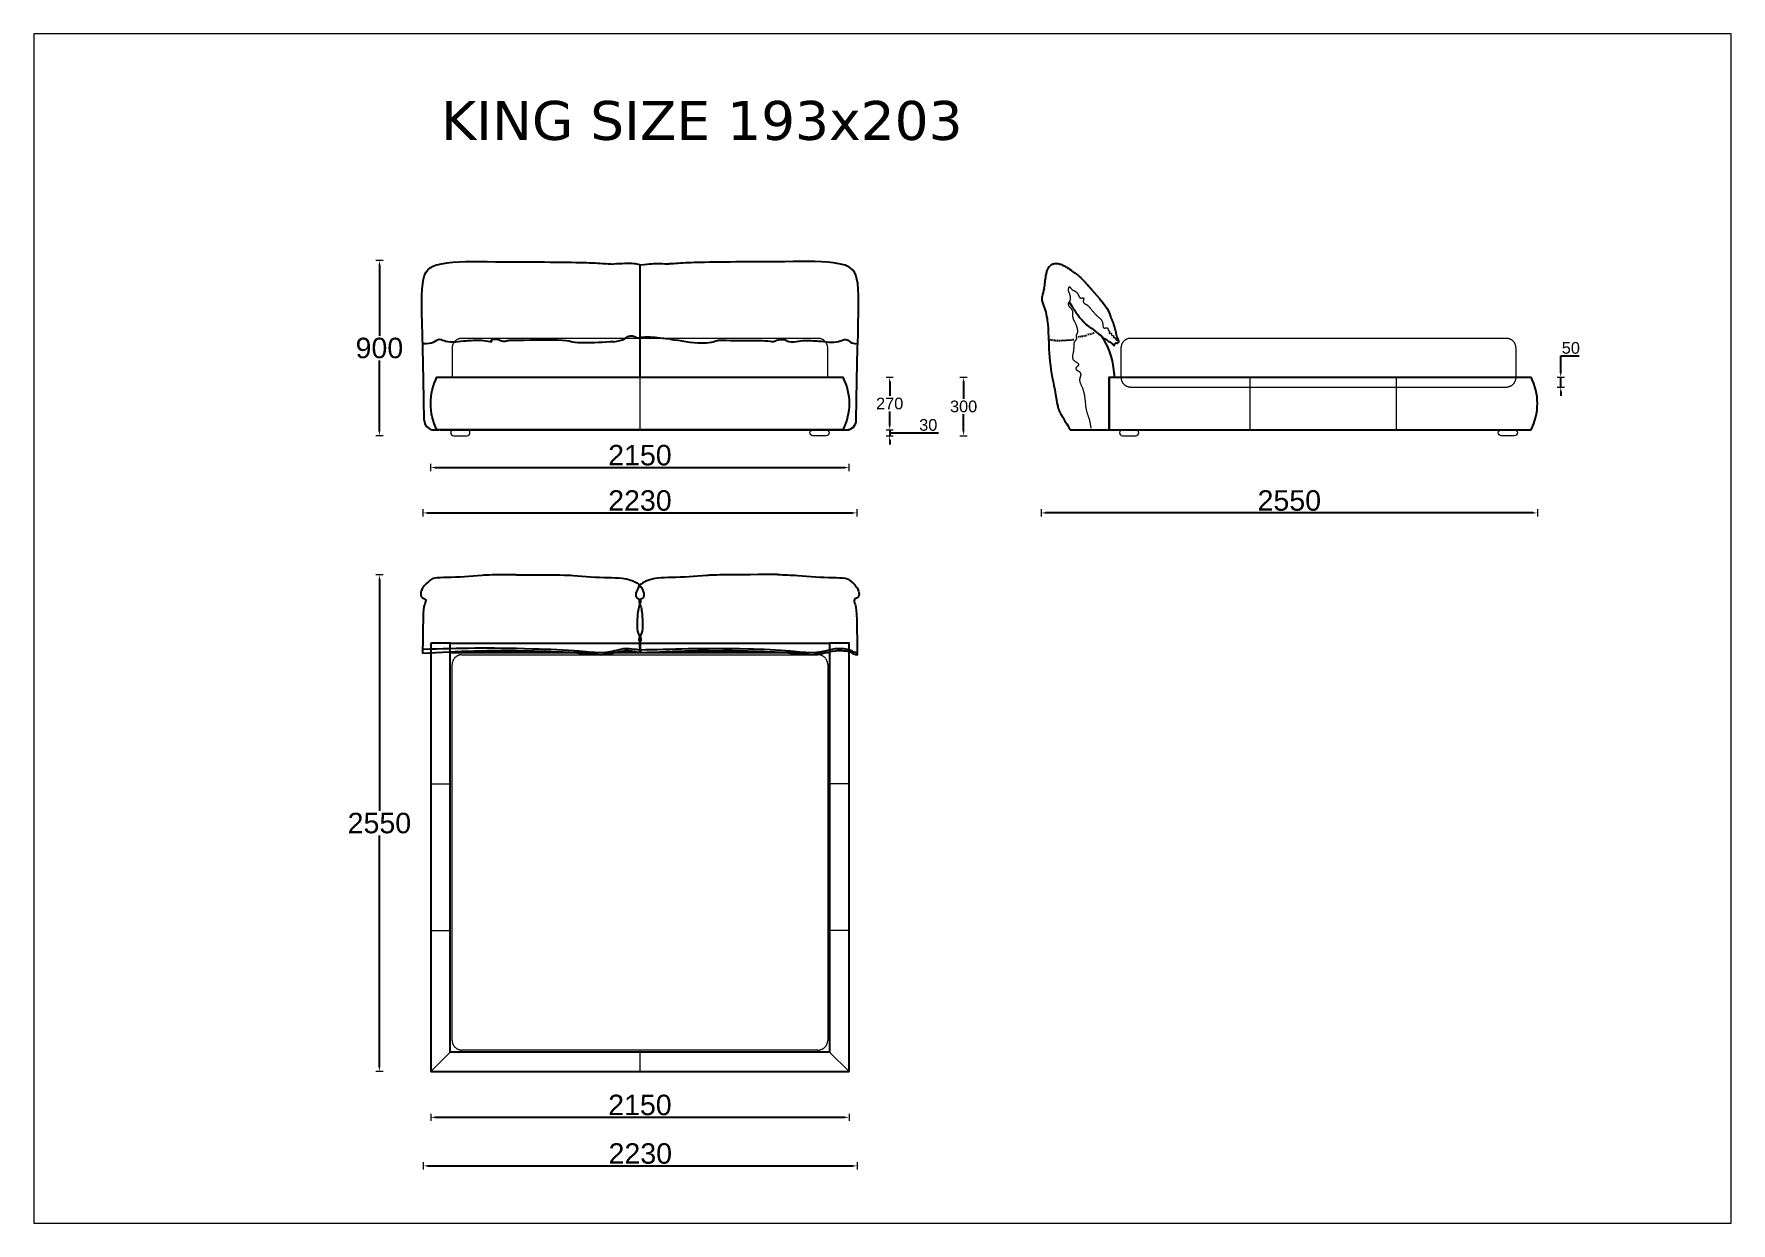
# Paper-space layout '193x203' of a CAD drawing. Header units: millimetres. Extents: x 0 to 291, y 0 to 204.
# The model-space entities are those that its viewports show. They can reach past a viewport. Long polylines and large blocks are cut down to what shows.
import ezdxf

# ---------------------------------------------------------------- set-up
doc = ezdxf.new("R2010")
doc.units = ezdxf.units.MM
doc.header["$MEASUREMENT"] = 0
doc.linetypes.add('NASCOSTA', pattern=[9.525, 6.35, -3.175])
doc.linetypes.add('TRATTEGGIATA', pattern=[19.05, 12.7, -6.35])
doc.layers.add('_ARREDO', color=7, linetype='Continuous')
for name, color, linetype, lineweight in [('_CUCITURE', 8, 'TRATTEGGIATA', 9), ('_MATERASSO', 4, 'Continuous', 9), ('_PIEDINI', 3, 'Continuous', 9), ('_QUOTE', 1, 'Continuous', 9)]:
    doc.layers.add(name, color=color, linetype=linetype, lineweight=lineweight)
doc.styles.get("Standard").update_dxf_attribs({"font": 'arial.ttf'})
doc.dimstyles.new('1_1', dxfattribs={"dimscale": 15, "dimtxt": 4, "dimasz": 1.5, "dimexe": 1.25, "dimexo": 2, "dimtad": 1, "dimtih": 1, "dimtoh": 1, "dimdec": 0, "dimtxsty": 'Standard', "dimcen": 2.5, "dimclrd": 256, "dimclre": 256, "dimclrt": 256, "dimadec": 0, "dimazin": 0, "dimtfac": 1, "dimtdec": 0, "dimtmove": 0, "dimatfit": 3, "dimfxl": 1.25, "dimfxlon": 1, "dimlwe": 0, "dimarcsym": 0})

# ---------------------------------------------------------------- blocks, each defined once
blk = doc.blocks.new('*D47')
at = {"layer": '_QUOTE', "lineweight": 0, "transparency": 16777216}
for p, q in [((-449.3, 1346.5), (-486.8, 1346.5)), ((-449.3, -1203.8), (-486.8, -1203.8))]:
    blk.add_line(p, q, dxfattribs=at)
at = {"layer": '_QUOTE', "lineweight": -2, "transparency": 16777216}
for p, q in [((-468.1, 1324), (-468.1, 134.3)), ((-468.1, -1181.3), (-468.1, 8.3))]:
    blk.add_line(p, q, dxfattribs=at)
at = {"layer": '_QUOTE', "transparency": 16777216}
for points in [[(-471.8, 1324), (-464.3, 1324), (-468.1, 1346.5)], [(-471.8, -1181.3), (-464.3, -1181.3), (-468.1, -1203.8)]]:
    blk.add_solid(points, dxfattribs=at)
at = {"layer": 'Defpoints', "color": 0, "transparency": 16777216}
for p in [(235.3, 1346.5), (-468.1, -1203.8), (235.3, -1203.8)]:
    blk.add_point(p, dxfattribs=at)
at = {"layer": '_QUOTE', "transparency": 16777216, "insert": (-468.1, 71.3), "char_height": 105, "attachment_point": 5}
blk.add_mtext('2550', dxfattribs=at)
blk = doc.blocks.new('*D48')
at = {"layer": '_QUOTE', "lineweight": 0, "transparency": 16777216}
for p, q in [((-204.3, 1878.7), (-204.3, 1916.2)), ((1945.7, 1878.7), (1945.7, 1916.2))]:
    blk.add_line(p, q, dxfattribs=at)
at = {"layer": '_QUOTE', "lineweight": -2, "transparency": 16777216}
blk.add_line((-181.8, 1897.5), (1923.2, 1897.5), dxfattribs=at)
at = {"layer": '_QUOTE', "transparency": 16777216}
for points in [[(-181.8, 1901.2), (-181.8, 1893.7), (-204.3, 1897.5)], [(1923.2, 1901.2), (1923.2, 1893.7), (1945.7, 1897.5)]]:
    blk.add_solid(points, dxfattribs=at)
at = {"layer": 'Defpoints', "color": 0, "transparency": 16777216}
for p in [(1945.7, 1897.5), (-204.3, -103.8), (1945.7, -103.8)]:
    blk.add_point(p, dxfattribs=at)
at = {"layer": '_QUOTE', "transparency": 16777216, "insert": (870.7, 1960.5), "char_height": 105, "attachment_point": 5}
blk.add_mtext('2150', dxfattribs=at)
blk = doc.blocks.new('*D49')
at = {"layer": '_QUOTE', "lineweight": 0, "transparency": 16777216}
for p, q in [((-242.6, -1669.9), (-242.6, -1707.4)), ((1987.8, -1669.9), (1987.8, -1707.4))]:
    blk.add_line(p, q, dxfattribs=at)
at = {"layer": '_QUOTE', "lineweight": -2, "transparency": 16777216}
blk.add_line((-220.1, -1688.6), (1965.3, -1688.6), dxfattribs=at)
at = {"layer": '_QUOTE', "transparency": 16777216}
for points in [[(-220.1, -1684.9), (-220.1, -1692.4), (-242.6, -1688.6)], [(1965.3, -1684.9), (1965.3, -1692.4), (1987.8, -1688.6)]]:
    blk.add_solid(points, dxfattribs=at)
at = {"layer": 'Defpoints', "color": 0, "transparency": 16777216}
for p in [(-242.6, 1078.2), (1987.8, 947.6), (1987.8, -1688.6)]:
    blk.add_point(p, dxfattribs=at)
at = {"layer": '_QUOTE', "transparency": 16777216, "insert": (872.6, -1625.6), "char_height": 105, "attachment_point": 5}
blk.add_mtext('2230', dxfattribs=at)
blk = doc.blocks.new('*D50')
at = {"layer": '_QUOTE', "lineweight": 0, "transparency": 16777216}
for p, q in [((-449.3, 2960.9), (-486.8, 2960.9)), ((-449.3, 2061.1), (-486.8, 2061.1))]:
    blk.add_line(p, q, dxfattribs=at)
at = {"layer": '_QUOTE', "lineweight": -2, "transparency": 16777216}
for p, q in [((-468.1, 2938.4), (-468.1, 2574)), ((-468.1, 2083.6), (-468.1, 2448))]:
    blk.add_line(p, q, dxfattribs=at)
at = {"layer": '_QUOTE', "transparency": 16777216}
for points in [[(-471.8, 2938.4), (-464.3, 2938.4), (-468.1, 2960.9)], [(-471.8, 2083.6), (-464.3, 2083.6), (-468.1, 2061.1)]]:
    blk.add_solid(points, dxfattribs=at)
at = {"layer": 'Defpoints', "color": 0, "transparency": 16777216}
for p in [(-468.1, 2960.9), (121.6, 2960.9), (-52.4, 2061.1)]:
    blk.add_point(p, dxfattribs=at)
at = {"layer": '_QUOTE', "transparency": 16777216, "insert": (-468.1, 2511), "char_height": 105, "attachment_point": 5}
blk.add_mtext('900', dxfattribs=at)
blk = doc.blocks.new('*D51')
at = {"layer": '_QUOTE', "lineweight": 0, "transparency": 16777216}
for p, q in [((2515.2, 2361.1), (2552.7, 2361.1)), ((2515.2, 2061.1), (2552.7, 2061.1))]:
    blk.add_line(p, q, dxfattribs=at)
at = {"layer": '_QUOTE', "lineweight": -2, "transparency": 16777216}
for p, q in [((2534, 2338.6), (2534, 2251.1)), ((2534, 2083.6), (2534, 2171.1))]:
    blk.add_line(p, q, dxfattribs=at)
at = {"layer": '_QUOTE', "transparency": 16777216}
for points in [[(2530.2, 2338.6), (2537.7, 2338.6), (2534, 2361.1)], [(2530.2, 2083.6), (2537.7, 2083.6), (2534, 2061.1)]]:
    blk.add_solid(points, dxfattribs=at)
at = {"layer": 'Defpoints', "color": 0, "transparency": 16777216}
for p in [(1741.3, 2361.1), (1741.3, 2061.1), (2534, 2061.1)]:
    blk.add_point(p, dxfattribs=at)
at = {"layer": '_QUOTE', "transparency": 16777216, "insert": (2534, 2211.1), "char_height": 60, "attachment_point": 5}
blk.add_mtext('300', dxfattribs=at)
blk = doc.blocks.new('*D52')
at = {"layer": '_QUOTE', "lineweight": 0, "transparency": 16777216}
for p, q in [((2135.3, 2361.1), (2172.8, 2361.1)), ((2135.3, 2091.1), (2172.8, 2091.1))]:
    blk.add_line(p, q, dxfattribs=at)
at = {"layer": '_QUOTE', "lineweight": -2, "transparency": 16777216}
for p, q in [((2154.1, 2338.6), (2154.1, 2266.1)), ((2154.1, 2113.6), (2154.1, 2186.1))]:
    blk.add_line(p, q, dxfattribs=at)
at = {"layer": '_QUOTE', "transparency": 16777216}
for points in [[(2150.3, 2338.6), (2157.8, 2338.6), (2154.1, 2361.1)], [(2150.3, 2113.6), (2157.8, 2113.6), (2154.1, 2091.1)]]:
    blk.add_solid(points, dxfattribs=at)
at = {"layer": 'Defpoints', "color": 0, "transparency": 16777216}
for p in [(1506.3, 2361.1), (1506.3, 2091.1), (2154.1, 2091.1)]:
    blk.add_point(p, dxfattribs=at)
at = {"layer": '_QUOTE', "transparency": 16777216, "insert": (2154.1, 2226.1), "char_height": 60, "attachment_point": 5}
blk.add_mtext('270', dxfattribs=at)
blk = doc.blocks.new('*D53')
at = {"layer": '_QUOTE', "lineweight": -2, "transparency": 16777216}
for p, q in [((2154.1, 2113.6), (2154.1, 2136.1)), ((2154.1, 2091.1), (2154.1, 2061.1)), ((2154.1, 2091.1), (2154.1, 2061.1)), ((2154.1, 2076.1), (2300.1, 2076.1)), ((2154.1, 2038.6), (2154.1, 2016.1)), ((2300.1, 2076.1), (2404.6, 2076.1))]:
    blk.add_line(p, q, dxfattribs=at)
at = {"layer": '_QUOTE', "lineweight": 0, "transparency": 16777216}
for p, q in [((2135.3, 2091.1), (2172.8, 2091.1)), ((2135.3, 2061.1), (2172.8, 2061.1))]:
    blk.add_line(p, q, dxfattribs=at)
at = {"layer": '_QUOTE', "transparency": 16777216}
for points in [[(2150.3, 2113.6), (2157.8, 2113.6), (2154.1, 2091.1)], [(2150.3, 2038.6), (2157.8, 2038.6), (2154.1, 2061.1)]]:
    blk.add_solid(points, dxfattribs=at)
at = {"layer": 'Defpoints', "color": 0, "transparency": 16777216}
for p in [(1500.8, 2091.1), (1793.9, 2061.1), (2154.1, 2061.1)]:
    blk.add_point(p, dxfattribs=at)
at = {"layer": '_QUOTE', "transparency": 16777216, "insert": (2352.4, 2116.1), "char_height": 60, "attachment_point": 5}
blk.add_mtext('30', dxfattribs=at)
blk = doc.blocks.new('*D54')
at = {"layer": '_QUOTE', "lineweight": -2, "transparency": 16777216}
for p, q in [((5602.3, 2383.6), (5602.3, 2471.7)), ((5602.3, 2471.7), (5697.4, 2471.7)), ((5602.3, 2311.1), (5602.3, 2361.1)), ((5602.3, 2288.6), (5602.3, 2266.1))]:
    blk.add_line(p, q, dxfattribs=at)
at = {"layer": '_QUOTE', "lineweight": 0, "transparency": 16777216}
for p, q in [((5583.6, 2361.1), (5621.1, 2361.1)), ((5583.6, 2311.1), (5621.1, 2311.1))]:
    blk.add_line(p, q, dxfattribs=at)
at = {"layer": '_QUOTE', "transparency": 16777216}
for points in [[(5598.6, 2383.6), (5606.1, 2383.6), (5602.3, 2361.1)], [(5598.6, 2288.6), (5606.1, 2288.6), (5602.3, 2311.1)]]:
    blk.add_solid(points, dxfattribs=at)
at = {"layer": 'Defpoints', "color": 0, "transparency": 16777216}
for p in [(5050, 2361.1), (5050, 2311.1), (5602.3, 2311.1)]:
    blk.add_point(p, dxfattribs=at)
at = {"layer": '_QUOTE', "transparency": 16777216, "insert": (5654.5, 2511.7), "char_height": 60, "attachment_point": 5}
blk.add_mtext('50', dxfattribs=at)
blk = doc.blocks.new('*D45')
at = {"layer": '_QUOTE', "lineweight": 0, "transparency": 16777216}
for p, q in [((-204.3, -1420.4), (-204.3, -1457.9)), ((1945.7, -1420.4), (1945.7, -1457.9))]:
    blk.add_line(p, q, dxfattribs=at)
at = {"layer": '_QUOTE', "lineweight": -2, "transparency": 16777216}
blk.add_line((-181.8, -1439.1), (1923.2, -1439.1), dxfattribs=at)
at = {"layer": '_QUOTE', "transparency": 16777216}
for points in [[(-181.8, -1435.4), (-181.8, -1442.9), (-204.3, -1439.1)], [(1923.2, -1435.4), (1923.2, -1442.9), (1945.7, -1439.1)]]:
    blk.add_solid(points, dxfattribs=at)
at = {"layer": 'Defpoints', "color": 0, "transparency": 16777216}
for p in [(-204.3, -237.3), (1945.7, -280.1), (1945.7, -1439.1)]:
    blk.add_point(p, dxfattribs=at)
at = {"layer": '_QUOTE', "transparency": 16777216, "insert": (870.7, -1376.1), "char_height": 105, "attachment_point": 5}
blk.add_mtext('2150', dxfattribs=at)
blk = doc.blocks.new('*D55')
at = {"layer": '_QUOTE', "lineweight": 0, "transparency": 16777216}
for p, q in [((2932.9, 1683.4), (2932.9, 1645.9)), ((5482.6, 1683.4), (5482.6, 1645.9))]:
    blk.add_line(p, q, dxfattribs=at)
at = {"layer": '_QUOTE', "lineweight": -2, "transparency": 16777216}
blk.add_line((5460.1, 1664.7), (2955.4, 1664.7), dxfattribs=at)
at = {"layer": '_QUOTE', "transparency": 16777216}
for points in [[(2955.4, 1668.4), (2955.4, 1660.9), (2932.9, 1664.7)], [(5460.1, 1668.4), (5460.1, 1660.9), (5482.6, 1664.7)]]:
    blk.add_solid(points, dxfattribs=at)
at = {"layer": 'Defpoints', "color": 0, "transparency": 16777216}
for p in [(2932.9, 2482.1), (5482.6, 2226.1), (2932.9, 1664.7)]:
    blk.add_point(p, dxfattribs=at)
at = {"layer": '_QUOTE', "transparency": 16777216, "insert": (4207.7, 1727.7), "char_height": 105, "attachment_point": 5}
blk.add_mtext('2550', dxfattribs=at)
blk = doc.blocks.new('Sezione testata')
at = {"layer": '_ARREDO', "lineweight": 25}
for points in [[(-13185.4, -19536.9), (-13183.7, -19525.5), (-13183.5, -19523.1), (-13183.3, -19520.4), (-13183, -19517.5), (-13182.6, -19514.1), (-13182.3, -19510.4), (-13181.8, -19506.6), (-13181.5, -19502.6), (-13181, -19498.4), (-13180.3, -19494), (-13179.9, -19489.7), (-13178.4, -19480.5), (-13176.9, -19471.3), (-13176, -19466.6), (-13175, -19462.1), (-13174, -19457.8), (-13173, -19453.5), (-13171.9, -19449.3), (-13170.5, -19445.4), (-13169.3, -19441.8), (-13167.8, -19438.3), (-13166.4, -19435), (-13164.8, -19432), (-13163, -19429.3), (-13161.4, -19426.7), (-13159.6, -19424.3), (-13157.8, -19422.2), (-13156, -19420.3), (-13153.9, -19418.5), (-13152, -19416.9), (-13150, -19415.5), (-13147.8, -19414.2), (-13145.7, -19413.1), (-13143.5, -19412.2), (-13141.4, -19411.3), (-13139.1, -19410.7), (-13137, -19410.2), (-13134.7, -19409.6), (-13132.5, -19409.3), (-13130.2, -19409.1), (-13127.9, -19408.9), (-13125.7, -19408.9), (-13123.4, -19408.9), (-13118.8, -19409.1), (-13114.2, -19409.6), (-13109.7, -19410.6), (-13105.2, -19411.7), (-13100.7, -19413.1), (-13096.3, -19414.6), (-13091.8, -19416.6), (-13087.5, -19418.6), (-13083.3, -19420.6), (-13079.1, -19422.9), (-13074.9, -19425.2), (-13070.8, -19427.8), (-13067, -19430.3), (-13063.1, -19432.8), (-13055.4, -19438.2), (-13048.2, -19443.4), (-13044.7, -19446), (-13041.2, -19448.4), (-13037.9, -19450.9), (-13034.5, -19453.2), (-13031.3, -19455.4), (-13028, -19457.3), (-13024.9, -19459.3), (-13023.2, -19460.3), (-13021.6, -19461.2), (-13019.6, -19462.5), (-13018.6, -19463.3), (-13017.6, -19464.1), (-13016.4, -19464.8), (-13015.2, -19465.7), (-13013.8, -19466.8), (-13012.5, -19468.1), (-13011.1, -19469.3), (-13009.5, -19470.7), (-13007.6, -19472.3), (-13005.9, -19474), (-13004, -19475.9), (-13001.8, -19477.8), (-12999.6, -19480.1), (-12997.2, -19482.5), (-12994.7, -19485.1), (-12992.1, -19487.8), (-12989.2, -19490.8), (-12986.1, -19494.2), (-12982.9, -19497.6), (-12979.4, -19501.2), (-12977.6, -19503.3), (-12975.8, -19505.3), (-12974, -19507.4), (-12972.1, -19509.6), (-12970.1, -19511.8), (-12968, -19514.1), (-12965.8, -19516.4), (-12963.7, -19518.8), (-12961.6, -19521.3), (-12959.2, -19523.9), (-12957, -19526.6), (-12954.5, -19529.3), (-12952.1, -19532.1), (-12949.6, -19534.9), (-12946.9, -19538), (-12944.4, -19540.9), (-12943.1, -19542.5)], [(-13185.4, -19536.9), (-13186.5, -19539.9), (-13187.4, -19542.7), (-13189, -19548), (-13191.3, -19557.9), (-13194.2, -19568.3), (-13196.9, -19578.9), (-13198, -19584.2), (-13198.7, -19589.5), (-13198.9, -19594.7), (-13198.3, -19599.6), (-13197.2, -19604.7), (-13195.4, -19609.5), (-13191.4, -19619.1), (-13187.6, -19628.9), (-13184, -19639), (-13180.9, -19649.1), (-13178.2, -19659.5), (-13175.7, -19669.9), (-13173.5, -19680.3), (-13171.6, -19690.7), (-13170.1, -19701.2), (-13168.9, -19711.7), (-13167.8, -19722.2), (-13166.2, -19743.1), (-13165.3, -19764.2), (-13164.6, -19785.1), (-13163, -19827.2), (-13162.1, -19848.3), (-13160.7, -19869.6), (-13158.8, -19890.7), (-13156.6, -19911.7), (-13154.1, -19932.5), (-13151.2, -19953), (-13148.1, -19973.5), (-13144.5, -19993.7), (-13140.7, -20014.4), (-13138.6, -20025), (-13136.6, -20035.9), (-13132.2, -20058.1), (-13130.1, -20069), (-13128.1, -20079.4), (-13127.2, -20084.3), (-13126.4, -20088.7), (-13125.8, -20093), (-13125, -20097), (-13124.4, -20100.5), (-13123.9, -20103.9), (-13123.5, -20106.6), (-13123.3, -20108.8), (-13122.9, -20110.8), (-13122.7, -20113), (-13122.3, -20114.6), (-13122.2, -20116.4), (-13121.8, -20118.4), (-13121.3, -20121), (-13120.6, -20123.9), (-13119.8, -20127.5), (-13119, -20131.9), (-13117.9, -20136.8), (-13116.8, -20142.3), (-13116, -20145.6), (-13115.3, -20148.9), (-13114.3, -20152.5), (-13113.6, -20154.7), (-13113, -20157.3), (-13111.6, -20160.6), (-13110.7, -20162.5), (-13109.6, -20164.7), (-13108.5, -20167.1), (-13107.1, -20169.9), (-13105.5, -20172.9), (-13103.7, -20176.2), (-13101.8, -20179.8), (-13099.4, -20183.9), (-13096.7, -20188.4), (-13093.8, -20193.4), (-13090.9, -20198.7), (-13087.2, -20204.5), (-13083.5, -20211), (-13079.3, -20217.8), (-13074.8, -20225.1), (-13069.9, -20233), (-13064.6, -20241.6), (-13058.8, -20250.8), (-13052.6, -20260.6), (-13051, -20263.2), (-12851.6, -20263.2)], [(-13058.5, -19605.6), (-13044.4, -19627.9), (-13043, -19629.7), (-13042, -19631.6), (-13040.8, -19633.5), (-13039.7, -19635.2), (-13038.5, -19636.9), (-13037.4, -19638.5), (-13036.5, -19640.2), (-13035.4, -19641.8), (-13034.5, -19643.2), (-13033.5, -19644.7), (-13032.6, -19646.2), (-13031.6, -19647.5), (-13030.8, -19648.8), (-13029.2, -19651.3), (-13027.6, -19653.8), (-13026.1, -19655.9), (-13024.7, -19657.9), (-13023.4, -19660), (-13022.1, -19661.6), (-13021, -19663.3), (-13019.9, -19664.9), (-13018.8, -19666.4), (-13018, -19667.7), (-13017, -19669), (-13016.3, -19670.1), (-13015.3, -19671.3), (-13014.6, -19672.2), (-13013.9, -19673.3), (-13013.2, -19674.2), (-13012.5, -19675.1), (-13011.3, -19676.6), (-13010, -19678.2), (-13007.6, -19681.3), (-13002.6, -19687.2), (-12997.8, -19693.1), (-12992.7, -19698.8), (-12990.2, -19701.8), (-12987.5, -19704.7), (-12984.9, -19707.4), (-12982.3, -19710.2), (-12979.5, -19712.8), (-12976.7, -19715.5), (-12973.7, -19718.1), (-12970.8, -19720.7), (-12967.9, -19723.2), (-12965, -19725.6), (-12961.9, -19728), (-12958.7, -19730.2), (-12955.7, -19732.6), (-12952.5, -19734.7), (-12949.2, -19736.7), (-12946, -19738.8), (-12942.5, -19740.7), (-12906.1, -19772), (-12899.1, -19775.4), (-12897.5, -19776.4), (-12895.8, -19777.3), (-12894.3, -19778.5), (-12892.7, -19779.7), (-12891.5, -19781.2), (-12890.2, -19782.7), (-12887.7, -19785.8), (-12886.6, -19787.3), (-12885.2, -19788.8), (-12884, -19790.1), (-12883.2, -19790.8), (-12882.5, -19791.3), (-12881.7, -19791.9), (-12880.9, -19792.5), (-12880.1, -19792.7), (-12879.3, -19793.3), (-12877.4, -19793.9), (-12875.7, -19794.5), (-12873.8, -19795.2), (-12872, -19795.9), (-12870.2, -19796.7), (-12869.3, -19797.1), (-12868.6, -19797.6), (-12867.1, -19798.7), (-12865.5, -19800), (-12862.7, -19802.7), (-12861.4, -19804), (-12859.8, -19805.2), (-12858.3, -19806.3), (-12856.6, -19807.5), (-12854.9, -19808.5), (-12853.1, -19809.4), (-12849.7, -19811.1), (-12847.9, -19811.8), (-12846.3, -19812.6), (-12844.9, -19813.6), (-12843.3, -19814.4), (-12841.9, -19815.7), (-12840.4, -19816.9), (-12839.6, -19817.6), (-12838.9, -19818.3), (-12838.1, -19819.1), (-12837.2, -19820), (-12835.6, -19821.9), (-12834, -19824), (-12832.2, -19825.9), (-12831.3, -19826.9), (-12830.5, -19827.6), (-12829.9, -19828.4), (-12829.1, -19829), (-12828.4, -19829.6), (-12827.7, -19829.7), (-12827.5, -19829.8), (-12827.1, -19829.9), (-12826.9, -19830), (-12826.5, -19829.9), (-12826.4, -19829.7), (-12826.1, -19829.6), (-12826, -19829.3), (-12825.7, -19829), (-12825.4, -19828.2), (-12825.1, -19827.3), (-12824.9, -19826.3), (-12824.7, -19825.3), (-12824.2, -19824.4), (-12823.8, -19823.3), (-12823.2, -19822.3), (-12822.7, -19821.4), (-12822.1, -19820.6), (-12821.4, -19819.8), (-12820.5, -19819.2), (-12819.7, -19818.5), (-12818.9, -19818.1), (-12818, -19817.6), (-12816.1, -19816.9), (-12815.2, -19816.8), (-12814.2, -19816.9), (-12813.3, -19816.8), (-12812.3, -19817), (-12811.3, -19817.1), (-12810.3, -19817.3), (-12808.2, -19817.7)], [(-12846.7, -19676), (-12844.9, -19681.5), (-12843.6, -19684.9), (-12841.4, -19691.5), (-12840.1, -19694.7), (-12838.9, -19697.9), (-12837.7, -19700.9), (-12836.4, -19704.1), (-12835.2, -19707.1), (-12834, -19710.1), (-12832.9, -19713), (-12831.8, -19715.8), (-12830.6, -19718.6), (-12829.5, -19721.5), (-12825.8, -19732.6), (-12825, -19735.4), (-12824.3, -19738.2), (-12822.9, -19743.6), (-12821.4, -19749.1), (-12820.7, -19751.9), (-12820.1, -19754.8), (-12818.7, -19760.7), (-12817.3, -19766.7), (-12815.8, -19772.7), (-12814.4, -19778.8), (-12812.9, -19785), (-12811.4, -19791.1), (-12804.2, -19808.2)]]:
    blk.add_lwpolyline(points, dxfattribs=at)
at = {"layer": '_ARREDO'}
blk.add_lwpolyline([(-12851.6, -20263.2), (-12851.6, -19993.2), (-12823.5, -19993.2)], dxfattribs=at)
for points in [[(-12943.1, -19542.5), (-12907.3, -19584.1), (-12864, -19624), (-12846.7, -19676)], [(-12804.2, -19808.2), (-12802.8, -19811.4), (-12804.9, -19818.5), (-12808.2, -19817.7)]]:
    blk.add_open_spline(points, degree=3, dxfattribs=at)
at = {"layer": '_ARREDO', "lineweight": 25}
blk.add_open_spline([(-12823.5, -19993.2), (-12824.2, -19986.4), (-12825, -19979.5), (-12825.8, -19972.7), (-12825.8, -19972.7), (-12825.8, -19972.7), (-12825.8, -19972.7), (-12831.6, -19921.4), (-12839.3, -19854.5), (-12895, -19777.9)], degree=3, knots=[-19.746579, -19.746579, -19.746579, -19.746579, -0.0005, -0.0005, -0.0005, 0, 0, 0, 200.280771, 200.280771, 200.280771, 200.280771], dxfattribs=at)
at = {"layer": '_CUCITURE', "lineweight": 25}
for points in [[(-13011.8, -19785), (-13006.7, -19784.3)], [(-13003.6, -19783.8), (-12997.1, -19782.8)], [(-12994, -19782.3), (-12991.7, -19782.1), (-12987.7, -19781.3)], [(-12984.6, -19780.8), (-12982, -19780.4), (-12978.2, -19779.6)], [(-12975.1, -19779.1), (-12972, -19778.4), (-12968.9, -19777.7)], [(-12961.1, -19774.2), (-12954.9, -19772.1)], [(-12951.9, -19771.2), (-12946.8, -19769.6)], [(-12943.7, -19768.9), (-12940.2, -19768.1), (-12937.5, -19767.2)], [(-12934.4, -19766.5), (-12930.5, -19765.3), (-12928.5, -19764.7)], [(-13151.2, -19802.1), (-13156.4, -19801.4)], [(-13141.6, -19803.5), (-13148, -19802.5)], [(-13132.2, -19804.7), (-13136.3, -19804.2), (-13138.4, -19803.9)], [(-13122.7, -19805.5), (-13126.3, -19805.4), (-13129, -19804.9)], [(-13113.1, -19806), (-13116.3, -19805.8), (-13119.5, -19805.7)], [(-13103.4, -19806.1), (-13106.1, -19806.1), (-13110, -19806)], [(-13044, -19801.6), (-13046.2, -19801.8), (-13100.3, -19806)], [(-13034.3, -19801.5), (-13040.8, -19801.6)]]:
    blk.add_lwpolyline(points, dxfattribs=at)
at = {"layer": '_CUCITURE'}
blk.add_spline([(-12944.6, -20254), (-12953.1, -20211.4), (-12968.3, -20162.2), (-12974.3, -20113.5), (-12989.9, -20046.1), (-13001.8, -19998.9), (-12997.3, -19975.3), (-13002.4, -19967.7), (-13019.2, -19954.9), (-13020.7, -19943.4), (-13008, -19929.5), (-13032.8, -19907.2), (-13034.3, -19858.4), (-13032.6, -19828.2), (-13026.9, -19806.2), (-13018.7, -19794), (-13020.6, -19780.3), (-13015.4, -19767.2), (-13014.2, -19749.7), (-13028.8, -19708.6), (-13039, -19678.9), (-13039.3, -19653.1), (-13058, -19627.2), (-13060.8, -19613.2), (-13053.3, -19600.4), (-13050.5, -19586.9), (-13055.6, -19563.6), (-13060.9, -19543), (-13055.6, -19527.7), (-13049.4, -19536.5), (-13031.2, -19549), (-13014.2, -19563.6), (-12996.4, -19586.5), (-12984.6, -19585.8), (-12984.9, -19606.7), (-12970.8, -19618.8), (-12948.4, -19639.8), (-12909.9, -19681.5), (-12887.1, -19709.5), (-12876.1, -19740.5), (-12861.5, -19739.5), (-12856.2, -19751.2), (-12851.2, -19757.5), (-12851.2, -19767.6), (-12842, -19767.2), (-12839.2, -19777.2), (-12828.6, -19780.9), (-12830.5, -19789), (-12820, -19790.4), (-12818.1, -19799.9), (-12808.1, -19805.2), (-12804.8, -19814.4)], degree=3, dxfattribs=at)
blk = doc.blocks.new('*D46')
at = {"layer": '_QUOTE', "lineweight": 0, "transparency": 16777216}
for p, q in [((-244.5, 1683.4), (-244.5, 1645.9)), ((1985.9, 1683.4), (1985.9, 1645.9))]:
    blk.add_line(p, q, dxfattribs=at)
at = {"layer": '_QUOTE', "lineweight": -2, "transparency": 16777216}
blk.add_line((-222, 1664.7), (1963.4, 1664.7), dxfattribs=at)
at = {"layer": '_QUOTE', "transparency": 16777216}
for points in [[(-222, 1668.4), (-222, 1660.9), (-244.5, 1664.7)], [(1963.4, 1668.4), (1963.4, 1660.9), (1985.9, 1664.7)]]:
    blk.add_solid(points, dxfattribs=at)
at = {"layer": 'Defpoints', "color": 0, "transparency": 16777216}
for p in [(-244.5, 2856.4), (1985.9, 2725.8), (1985.9, 1664.7)]:
    blk.add_point(p, dxfattribs=at)
at = {"layer": '_QUOTE', "transparency": 16777216, "insert": (870.7, 1727.7), "char_height": 105, "attachment_point": 5}
blk.add_mtext('2230', dxfattribs=at)

msp = doc.modelspace()

# ---------------------------------------------------------------- linework, layer by layer
at = {"layer": '_ARREDO', "color": 0}
for p, q in [((869.4, 2938.8), (870, 2361.1)), ((869.4, 2938.8), (870, 2361.1)), ((871.6, 2361.1), (871.6, 2938.1)), ((-196.3, 2091.2), (-163.3, 2091.1)), ((-154.3, 2091.1), (1945.7, 2091.1))]:
    msp.add_line(p, q, dxfattribs=at)
at = {"layer": '_ARREDO'}
msp.add_line((3282.6, 2091.1), (5450.4, 2091.1), dxfattribs=at)
msp.add_lwpolyline([(1913.5, 2091.1), (-172.1, 2091.1, -0.238729), (-172.1, 2361.1), (1913.5, 2361.1, -0.238729)], format="xyb", close=True, dxfattribs=at)
for points in [[(3282.6, 2091.1), (3282.6, 2361.1)], [(3282.6, 2361.1), (3282.6, 2091.1)], [(3282.6, 2361.1), (5450.4, 2361.1)], [(1913.5, 2091.1), (1932.4, 2091.2)], [(-204.3, 996.2), (-204.3, -1203.8)], [(-104.3, -1103.8), (-104.3, 996.2), (-204.3, 996.2)], [(1945.7, -1203.8), (1945.7, 996.2), (1845.7, 996.2), (1845.7, -1103.8)], [(1845.7, -1103.8), (-104.3, -1103.8)], [(-204.3, -1203.8), (1945.7, -1203.8)]]:
    msp.add_lwpolyline(points, dxfattribs=at)
msp.add_lwpolyline([(5450.4, 2091.1), (5450.4, 2091.1, 0.238729), (5450.4, 2361.1, 0.238729)], format="xyb", dxfattribs=at)
msp.add_lwpolyline([(-104.3, 946.2), (-104.3, 996.2), (1845.7, 996.2), (1845.7, 946.2)], close=True, dxfattribs=at)
at = {"layer": '_ARREDO', "color": 0}
for centre, radius, start, end in [((-185.8, 2142), 51.9, 181.44473, 258.3601), ((1932.3, 2141.2), 50, 270.04276, 359.40329)]:
    msp.add_arc(centre, radius, start, end, dxfattribs=at)
for points, knots in [([(-237.7, 2140.6), (-243.3, 2738.8), (-282, 2908.9), (-98.1, 2960.5), (112, 2952.1), (505.1, 2954.4), (662.3, 2947.2), (717.3, 2943), (736.5, 2942.2)], [0.97874, 0.97874, 0.97874, 0.97874, 33.87459, 41.444807, 67.800101, 98.55114, 109.295887, 115.063562, 115.063562, 115.063562, 115.063562]), ([(870.7, 2938.1), (860.9, 2940.7), (824.7, 2949.2), (777.9, 2943.9), (736.5, 2942.2)], [141.247301, 141.247301, 141.247301, 141.247301, 145.493894, 156.0179, 156.0179, 156.0179, 156.0179]), ([(870.7, 2938.1), (901.8, 2940.7), (946.8, 2948.5), (990, 2944.6), (1020.9, 2942.9)], [142.576049, 142.576049, 142.576049, 142.576049, 146.822642, 156.169675, 156.169675, 156.169675, 156.169675]), ([(1982.3, 2140.6), (1988, 2738.8), (2026.7, 2908.9), (1842.7, 2960.5), (1632.7, 2952.1), (1239.5, 2954.4), (1086.6, 2947.4), (1035.8, 2943.7), (1020.9, 2942.9)], [0.978652, 0.978652, 0.978652, 0.978652, 33.87459, 41.444807, 67.800101, 98.55114, 109.295887, 113.789424, 113.789424, 113.789424, 113.789424]), ([(986.4, 2559.9), (952.2, 2565.2), (915.2, 2569.3), (874.8, 2565), (870.7, 2564.9)], [99.121874, 99.121874, 99.121874, 99.121874, 109.465772, 110.6844, 110.6844, 110.6844, 110.6844]), ([(235.3, 1347.5), (117.1, 1346.6), (27.9, 1342.5), (-85.3, 1330.9), (-198.3, 1333.1), (-211.5, 1315.4), (-250.6, 1279.1), (-266.5, 1230.4), (-224.7, 1222.3), (-240.1, 1186.7), (-244.3, 1166.2), (-246.3, 944.9)], [1323.899986, 1323.899986, 1323.899986, 1323.899986, 1427.9085, 1645.520083, 1731.152126, 1839.404734, 1862.672187, 1931.372978, 1952.584466, 1981.71284, 2036.703079, 2036.703079, 2036.703079, 2036.703079]), ([(235.3, 1347.5), (469.1, 1346.6), (558.4, 1342.5), (671.6, 1330.9), (784.6, 1333.1), (844.1, 1316.4), (868.4, 1296), (870.5, 1294)], [1323.899986, 1323.899986, 1323.899986, 1323.899986, 1427.9085, 1645.520083, 1731.152126, 1839.404734, 1850.000893, 1850.000893, 1850.000893, 1850.000893]), ([(1577.5, 1348), (1283.4, 1347.1), (1188.4, 1343.1), (1069.3, 1330.9), (956.3, 1333.1), (896.9, 1316.4), (872.6, 1296), (870.5, 1294)], [1302.922883, 1302.922883, 1302.922883, 1302.922883, 1427.9085, 1645.520083, 1731.152126, 1839.404734, 1850.000893, 1850.000893, 1850.000893, 1850.000893]), ([(1577.5, 1348), (1612.2, 1347.1), (1707.2, 1343.1), (1826.2, 1330.9), (1939.3, 1333.1), (1952.4, 1315.4), (1991.5, 1279.1), (2007.4, 1230.4), (1965.6, 1222.3), (1982, 1184.5), (1985.8, 1163), (1986.9, 936.4)], [1302.922883, 1302.922883, 1302.922883, 1302.922883, 1427.9085, 1645.520083, 1731.152126, 1839.404734, 1862.672187, 1931.372978, 1952.584466, 1981.71284, 2043.327416, 2043.327416, 2043.327416, 2043.327416]), ([(-246.3, 944.9), (-52.3, 954.6), (113.2, 964.3), (559.9, 948.3), (661.3, 932.4), (734.7, 943.5), (799.8, 962.6), (830, 955.5), (866.3, 947.8), (872, 947.2)], [9.23544, 9.23544, 9.23544, 9.23544, 56.33891, 70.896853, 81.985192, 86.801344, 93.037044, 102.209071, 104.313668, 104.313668, 104.313668, 104.313668]), ([(-246.1, 964.5), (-44.6, 972.1), (116.7, 974.4), (559.1, 959.6), (660.6, 943.7), (733.9, 954.7), (799.1, 973.9), (829.7, 966.5), (850.9, 964.4), (872.2, 961.9)], [11.201003, 11.201003, 11.201003, 11.201003, 57.024861, 71.582805, 82.671143, 87.487296, 93.722995, 102.895022, 105.505868, 105.505868, 105.505868, 105.505868]), ([(872, 947.2), (1058.6, 955.7), (1251, 963.5), (1644.5, 948.3), (1746, 932.4), (1819.3, 943.5), (1884.5, 962.6), (1958.5, 953.7), (1961, 941), (1984.2, 936.8), (1986.4, 936.4), (1986.8, 936.4), (1987.1, 936.4), (1987.9, 936.4)], [13.178188, 13.178188, 13.178188, 13.178188, 56.33891, 70.896853, 81.985192, 86.801344, 93.037044, 102.209071, 108.619238, 109.293019, 109.293019, 109.293019, 109.340932, 109.340932, 109.340932, 109.340932]), ([(872.2, 961.9), (1027.9, 964.8), (1236.6, 975.8), (1643.7, 959.5), (1745.2, 943.7), (1818.6, 954.7), (1883.7, 973.9), (1957.8, 965), (1960.2, 952.2), (1983.4, 948.1), (1985.7, 947.7), (1985.8, 947.6), (1986, 947.6), (1987.8, 947.6)], [9.670093, 9.670093, 9.670093, 9.670093, 57.024861, 71.582805, 82.671143, 87.487296, 93.722995, 102.895022, 109.305189, 109.97897, 109.97897, 109.97897, 110.02915, 110.02915, 110.02915, 110.02915])]:
    msp.add_open_spline(points, degree=3, knots=knots, dxfattribs=at)
at = {"layer": '_ARREDO'}
for points, knots in [([(737.1, 2543.6), (683.8, 2540.4), (613.6, 2536.2), (530.8, 2538.6), (480.5, 2555.9), (232.1, 2549), (194.2, 2550.7), (172.3, 2541.7), (147.4, 2553.5), (122, 2558), (101.6, 2551.2), (117.6, 2538), (65.4, 2552.7), (15.3, 2549.3), (-52.6, 2545.5), (-113.9, 2534.5), (-166.1, 2563.2), (-187.1, 2535), (-218.9, 2532.6), (-244.3, 2532.9)], [0, 0, 0, 0, 160.191262, 211.361434, 246.70273, 317.479205, 339.361403, 360.589837, 384.323596, 417.889123, 435.335847, 447.911164, 498.95428, 584.308715, 600.994472, 704.120715, 748.396454, 820.870352, 891.233399, 891.233399, 891.233399, 891.233399]), ([(1026.4, 2557.2), (1079.9, 2549.5), (1150.1, 2534.9), (1234, 2538.7), (1284.3, 2555.9), (1287.7, 2549), (1530.7, 2550.7), (1552.6, 2541.7), (1577.4, 2553.5), (1602.8, 2558), (1623.2, 2551.2), (1647.2, 2538), (1699.4, 2552.7), (1749.6, 2549.3), (1817.5, 2545.5), (1878.8, 2534.5), (1931, 2563.2), (1947.6, 2540.8), (1968.8, 2535), (1988.9, 2533.5)], [0, 0, 0, 0, 163.129336, 214.299509, 249.640804, 320.41728, 342.299478, 363.527911, 387.26167, 420.827197, 438.273921, 450.849238, 501.892355, 587.246789, 603.932546, 707.058789, 751.334528, 823.808426, 872.558092, 872.558092, 872.558092, 872.558092]), ([(870.5, 1294), (849.7, 1262.8), (839.6, 1227.3), (880, 1219.4), (863, 1180.3), (858.3, 1151.1), (854, 1040.3), (884.3, 1019.6), (864.6, 995.7), (872.2, 973.5), (866.2, 953.1), (866, 946.2)], [1866.717018, 1866.717018, 1866.717018, 1866.717018, 1931.372978, 1952.584466, 1981.71284, 2047.171298, 2078.134974, 2120.549862, 2140.836472, 2171.731521, 2202.716032, 2202.716032, 2202.716032, 2202.716032]), ([(870.5, 1294), (891.2, 1262.8), (901.3, 1227.3), (861, 1219.4), (877.9, 1180.3), (882.6, 1151.1), (886.9, 1040.3), (856.6, 1019.6), (876.3, 995.7), (868.7, 973.5), (874.7, 953.1), (874.9, 946.2)], [1866.717018, 1866.717018, 1866.717018, 1866.717018, 1931.372978, 1952.584466, 1981.71284, 2047.171298, 2078.134974, 2120.549862, 2140.836472, 2171.731521, 2202.716032, 2202.716032, 2202.716032, 2202.716032])]:
    msp.add_open_spline(points, degree=3, knots=knots, dxfattribs=at)
msp.add_spline([(737.1, 2543.6), (794.1, 2560.7), (814, 2572.6), (837.6, 2572.6), (858.5, 2564), (868.9, 2564.9), (870.7, 2564.9), (870.9, 2564.7)], degree=3, dxfattribs=at)
at = {"layer": '_ARREDO', "color": 0}
for points in [[(1026.4, 2557.2), (1008.7, 2559.5), (995.9, 2559), (986.4, 2559.9)], [(872.2, 1030.6), (872.2, 1029.1), (872.2, 1027.6), (872.2, 1026)]]:
    msp.add_open_spline(points, degree=3, dxfattribs=at)
at = {"layer": '_CUCITURE'}
for p, q in [((870.7, 2361.1), (870.7, 2091.1)), ((-204.3, 272.9), (-104.3, 272.9)), ((1945.7, 272.9), (1845.7, 272.9)), ((-204.3, -480.5), (-104.3, -480.5)), ((1945.7, -480.5), (1845.7, -480.5)), ((870.7, -1103.8), (870.7, -1203.8))]:
    msp.add_line(p, q, dxfattribs=at)
at = {"layer": '_CUCITURE', "ltscale": 2}
for p, q in [((4006, 2091.1), (4006, 2361.1)), ((4759.3, 2091.1), (4759.3, 2361.1))]:
    msp.add_line(p, q, dxfattribs=at)
at = {"layer": '_CUCITURE'}
for points in [[(-104.3, -1103.8), (-204.3, -1203.8)], [(1845.7, -1103.8), (1945.7, -1203.8)]]:
    msp.add_lwpolyline(points, dxfattribs=at)
at = {"layer": '_MATERASSO', "linetype": 'NASCOSTA', "ltscale": 10}
msp.add_lwpolyline([(1835.7, 2361.1), (1835.7, 2511.1, 0.414214), (1785.7, 2561.1), (-44.3, 2561.1, 0.414214), (-94.3, 2511.1), (-94.3, 2381.3), (-94.3, 2361.1)], format="xyb", dxfattribs=at)
for points in [[(3342.6, 2436.1), (3342.6, 2361.1, 0.414214), (3392.6, 2311.1), (5322.6, 2311.1, 0.414214), (5372.6, 2361.1), (5372.6, 2436.1), (5372.6, 2511.1, 0.414214), (5322.6, 2561.1), (3392.6, 2561.1, 0.414214), (3342.6, 2511.1)], [(-44.3, 936.2), (1785.7, 936.2, -0.414214), (1835.7, 886.2), (1835.7, -1043.8, -0.414214), (1785.7, -1093.8), (-44.3, -1093.8, -0.414214), (-94.3, -1043.8), (-94.3, 886.2, -0.414214)]]:
    msp.add_lwpolyline(points, format="xyb", close=True, dxfattribs=at)
at = {"layer": '_PIEDINI'}
for points in [[(-86.8, 2061.1), (-18, 2061.1, 1), (-18, 2091.1), (-86.8, 2091.1, 1)], [(1828.3, 2061.1), (1759.5, 2061.1, -1), (1759.5, 2091.1), (1828.3, 2091.1, -1)], [(3350.1, 2061.1), (3418.9, 2061.1, 1), (3418.9, 2091.1), (3350.1, 2091.1, 1)], [(5365.2, 2061.1), (5296.3, 2061.1, -1), (5296.3, 2091.1), (5365.2, 2091.1, -1)]]:
    msp.add_lwpolyline(points, format="xyb", close=True, dxfattribs=at)

# ---------------------------------------------------------------- block references
at = {"layer": '_ARREDO'}
msp.add_blockref('Sezione testata', (16134.2, 22354.3), dxfattribs=at)

# ---------------------------------------------------------------- texts
at = {"insert": (-150.4, 3780.2), "char_height": 200, "attachment_point": 1}
msp.add_mtext_dynamic_manual_height_columns('{\\fVerdana|b0|i0|c0|p34;KING SIZE 193x203}', width=6259.394, gutter_width=1, heights=[0], dxfattribs=at)

# ---------------------------------------------------------------- dimensions: what is measured, and where the dimension line sits
at = {"layer": '_QUOTE'}
for base, p1, p2, picture, middle in [((-468.1, 2960.9), (-52.4, 2061.1), (121.6, 2960.9), '*D50', (-468.1, 2511)), ((-468.1, -1203.8), (235.3, 1346.5), (235.3, -1203.8), '*D47', (-468.1, 71.3))]:
    dim = msp.add_linear_dim(base=base, p1=p1, p2=p2, angle=90, dimstyle='1_1', override={"dimtxt": 7}, dxfattribs=at)
    dim.commit()
    dim.dimension.update_dxf_attribs({"geometry": picture, "text_midpoint": middle})
for base, p1, p2, picture, middle in [((1985.9, 1664.7), (-244.5, 2856.4), (1985.9, 2725.8), '*D46', (870.7, 1727.7)), ((2932.9, 1664.7), (5482.6, 2226.1), (2932.9, 2482.1), '*D55', (4207.7, 1727.7)), ((1945.7, 1897.5), (-204.3, -103.8), (1945.7, -103.8), '*D48', (870.7, 1960.5)), ((1987.8, -1688.6), (-242.6, 1078.2), (1987.8, 947.6), '*D49', (872.6, -1625.6)), ((1945.7, -1439.1), (-204.3, -237.3), (1945.7, -280.1), '*D45', (870.7, -1376.1))]:
    dim = msp.add_linear_dim(base=base, p1=p1, p2=p2, dimstyle='1_1', override={"dimtxt": 7}, dxfattribs=at)
    dim.commit()
    dim.dimension.update_dxf_attribs({"geometry": picture, "text_midpoint": middle})
at = {"layer": '_QUOTE', "color": 0}
dim = msp.add_linear_dim(base=(5602.3, 2311.1), p1=(5050, 2361.1), p2=(5050, 2311.1), angle=90, dimstyle='1_1', dxfattribs=at)
dim.commit()
dim.dimension.update_dxf_attribs({"geometry": '*D54', "text_midpoint": (5654.5, 2471.7), "dimtype": 160})
for base, p1, p2, picture, middle in [((2154.1, 2091.1), (1506.3, 2361.1), (1506.3, 2091.1), '*D52', (2154.1, 2226.1)), ((2534, 2061.1), (1741.3, 2361.1), (1741.3, 2061.1), '*D51', (2534, 2211.1))]:
    dim = msp.add_linear_dim(base=base, p1=p1, p2=p2, angle=90, dimstyle='1_1', dxfattribs=at)
    dim.commit()
    dim.dimension.update_dxf_attribs({"geometry": picture, "text_midpoint": middle})
dim = msp.add_linear_dim(base=(2154.1, 2061.1), p1=(1500.8, 2091.1), p2=(1793.9, 2061.1), angle=90, dimstyle='1_1', override={"dimtmove": 1}, dxfattribs=at)
dim.commit()
dim.dimension.update_dxf_attribs({"geometry": '*D53', "text_midpoint": (2309.5, 2116.1)})

psp = doc.layouts.new('193x203')

# ---------------------------------------------------------------- viewports
at = {"layer": '0', "color": 0, "view_target_point": (6712.19, 1044)}
psp.add_viewport(center=(145.35, 101.77), size=(290.7, 203.5366), view_center_point=(-4595.02, 27.08), view_height=6106.0985, dxfattribs=at)

doc.saveas('drawing.dxf')
